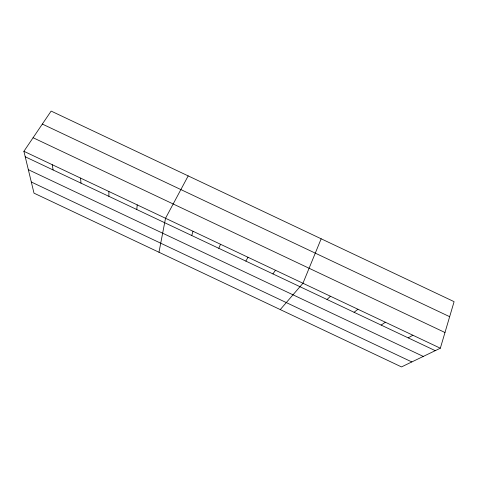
<?xml version="1.0" encoding="UTF-8"?>
<svg xmlns="http://www.w3.org/2000/svg" width="478" height="478" viewBox="0 0 478 478"><rect width="100%" height="100%" fill="white"/><g stroke="black" fill="none" stroke-linecap="round" stroke-linejoin="round"><path stroke-width="0.72" d="M136.786 209.531L137.21 204.877M158.983 252.247L165.531 218.273L188.189 175.898M440.334 348.217L454.1 301.66L51.134 111.081L23.9 151.299L33.998 193.154L401.496 366.919L440.334 348.217L23.9 151.299M191.738 235.517L193.022 231.268M321.162 238.791L302.956 283.257L280.257 309.595M218.805 248.315L220.507 244.27M245.865 261.113L247.992 257.266M272.926 273.906L275.471 270.261M327.042 299.497L330.435 296.246M354.096 312.289L357.908 309.242M381.145 325.082L385.388 322.232M408.2 337.874L412.861 335.227M42.345 124.065L449.655 316.687M33.09 137.73L444.976 332.515M25.22 156.778L435.249 350.667M28.333 169.678L423.281 356.427M31.309 182.01L411.833 361.942M52.227 164.695L53.118 169.965M80.561 178.091L81.009 183.158M108.888 191.487L108.9 196.344"/></g></svg>
